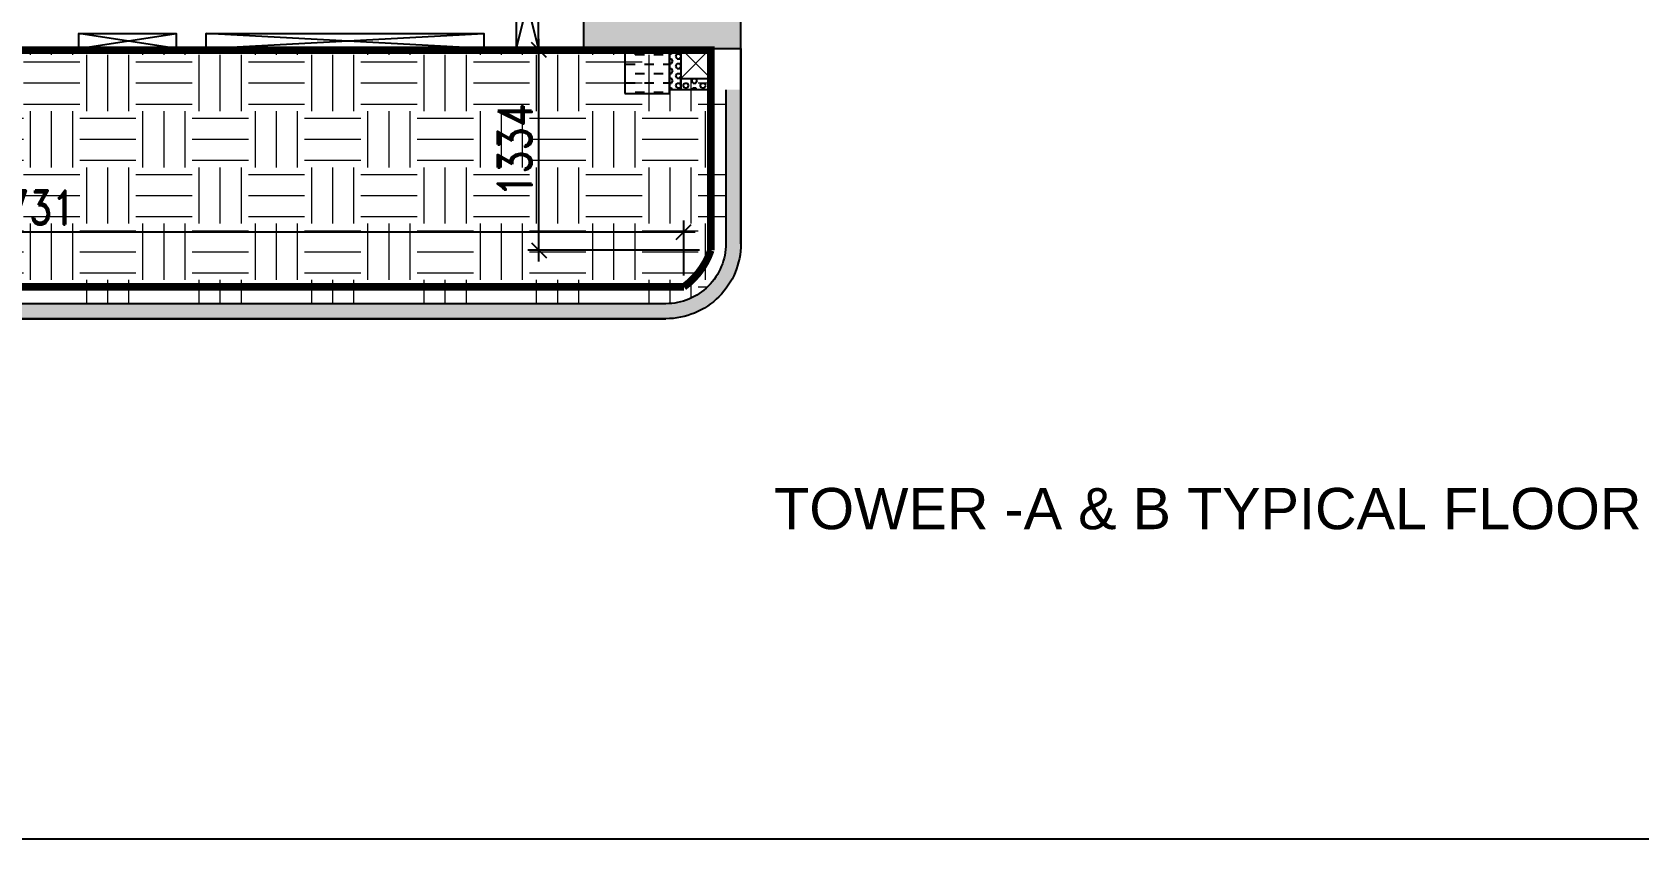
# Model space of a CAD drawing. Header units: millimetres. Extents: x 2061841 to 105821645, y -77612 to 48520811.
# Drawn here: x 2441779 to 2452493, y -2790 to 2584 of the extents above; entities that cross this region are included whole.
import ezdxf

# ---------------------------------------------------------------- set-up
doc = ezdxf.new("R2010")
doc.units = ezdxf.units.MM
doc.header["$LTSCALE"] = 10
doc.header["$MEASUREMENT"] = 0
for name, color, linetype in [('$1$A1_Title Block_A-TITLE', 3, 'Continuous'), ('A-Comments', 30, 'Continuous'), ('A-HATCH', 8, 'Continuous'), ('BORDER', 5, 'Continuous'), ('khuraa', 6, 'Continuous'), ('S-OPENING', 6, 'Continuous'), ('SLEEVE 150 NEW', 51, 'Continuous'), ('UPSTAND RCC', 171, 'Continuous'), ('VIN_BEAM', 4, 'Continuous'), ('VIN_COLUMN', 1, 'Continuous')]:
    doc.layers.add(name, color=color, linetype=linetype)
for name, color, linetype, lineweight in [('VIN SUNK HATCH', 8, 'Continuous', 0), ('VIN_COLUMN HATCH', 33, 'Continuous', 20), ('VIN_CUT OUT', 6, 'Continuous', 9)]:
    doc.layers.add(name, color=color, linetype=linetype, lineweight=lineweight)
doc.styles.add('200', font='romand.shx', dxfattribs={"width": 0.8, "height": 225})
doc.styles.add('WD-100_3mm', font='romans.shx', dxfattribs={"width": 0.8, "height": 300})
doc.dimstyles.new('GR2', dxfattribs={"dimtxt": 225, "dimasz": 100, "dimexe": 75, "dimexo": 75, "dimgap": 50, "dimtad": 1, "dimdec": 0, "dimdsep": 46, "dimtxsty": '200', "dimblk1": 'OBLIQUE', "dimblk2": 'OBLIQUE', "dimsah": 1, "dimcen": 50, "dimdle": 75, "dimclrd": 3, "dimclre": 3, "dimclrt": 2, "dimadec": 0, "dimazin": 0, "dimtfac": 1, "dimtdec": 0, "dimtix": 1, "dimtmove": 0, "dimatfit": 3, "dimldrblk": 'OBLIQUE', "dimfxl": 1, "dimtolj": 1, "dimtzin": 0, "dimarcsym": 0})

# ---------------------------------------------------------------- blocks, each defined once
blk = doc.blocks.new('_Oblique')
at = {"color": 0, "linetype": 'ByBlock', "lineweight": -2}
blk.add_line((-0.5, -0.5), (0.5, 0.5), dxfattribs=at)
blk = doc.blocks.new('*D2624')
at = {"layer": 'A-HATCH', "color": 3, "lineweight": -2, "transparency": 16777216}
for p, q in [((2437395, 963), (2437395, 1329)), ((2446125, 963), (2446125, 1329)), ((2437320, 1254), (2446200, 1254))]:
    blk.add_line(p, q, dxfattribs=at)
at = {"layer": 'Defpoints', "color": 0, "transparency": 16777216}
for p in [(2446125, 1254), (2437395, 888), (2446125, 888)]:
    blk.add_point(p, dxfattribs=at)
at = {"layer": 'A-HATCH', "color": 3, "lineweight": -2, "transparency": 16777216, "xscale": 100, "yscale": 100, "zscale": 100, "rotation": 180}
blk.add_blockref('_Oblique', (2437395, 1254), dxfattribs=at)
at = {"layer": 'A-HATCH', "color": 3, "lineweight": -2, "transparency": 16777216, "xscale": 100, "yscale": 100, "zscale": 100}
blk.add_blockref('_Oblique', (2446125, 1254), dxfattribs=at)
at = {"layer": 'A-HATCH', "color": 2, "transparency": 16777216, "insert": (2441760, 1416), "char_height": 225, "attachment_point": 5, "style": '200'}
blk.add_mtext('\\A1;8731', dxfattribs=at)
blk = doc.blocks.new('OBLIQUE')
blk = doc.blocks.new('*D2625')
at = {"layer": 'A-HATCH', "color": 3, "lineweight": -2, "transparency": 16777216}
for p, q in [((2446230, 2465), (2445084, 2465)), ((2445159, 1056), (2445159, 2540)), ((2446230, 1131), (2445084, 1131))]:
    blk.add_line(p, q, dxfattribs=at)
at = {"layer": 'Defpoints', "color": 0, "transparency": 16777216}
for p in [(2445159, 2465), (2446305, 2465), (2446305, 1131)]:
    blk.add_point(p, dxfattribs=at)
at = {"layer": 'A-HATCH', "color": 3, "lineweight": -2, "transparency": 16777216, "xscale": 100, "yscale": 100, "zscale": 100}
for p, rotation in [((2445159, 2465), 90), ((2445159, 1131), 270)]:
    blk.add_blockref('_Oblique', p, dxfattribs=dict(at, rotation=rotation))
at = {"layer": 'A-HATCH', "color": 2, "transparency": 16777216, "insert": (2444997, 1798), "char_height": 225, "attachment_point": 5, "rotation": 90, "style": '200'}
blk.add_mtext('\\A1;1334', dxfattribs=at)

msp = doc.modelspace()

# ---------------------------------------------------------------- hatches: boundary and pattern name
at = {"layer": 'A-Comments'}
h = msp.add_hatch(color=8, dxfattribs=at)
h.dxf.hatch_style = 1
h.paths.add_polyline_path([(2446505.5, 2200.3), (2446405.5, 2200.3), (2446405.5, 1175.3, -0.4142131), (2446005.5, 775.3), (2437455.5, 775.3, -0.4142136), (2436555.5, 1675.3), (2436555.5, 22925.3), (2436455.5, 22925.3), (2436455.5, 1675.3, 0.4142136), (2437455.5, 675.3), (2446005.5, 675.3, 0.4142131), (2446505.5, 1175.3)])
at = {"layer": 'khuraa'}
h = msp.add_hatch(dxfattribs=at)
h.set_pattern_fill('DASH', color=256, scale=500, angle=180)
h.set_pattern_definition([(180, (-700.38, 4494.86), (-62.5, -62.5), [62.5, -62.5])])
h.paths.add_polyline_path([(2445730.6, 2175.3), (2446030.6, 2175.3), (2446030.6, 2475.3), (2445730.6, 2475.3)])
at = {"layer": 'UPSTAND RCC'}
h = msp.add_hatch(dxfattribs=at)
h.set_pattern_fill('HEX', color=256, scale=150)
h.set_pattern_definition([(0, (2438205.496, 38975.31), (0, 32.475953), [18.75, -37.5]), (120, (2438205.496, 38975.31), (-28.125, -16.237976), [18.75, -37.5]), (60, (2438224.246, 38975.31), (-28.125, 16.237976), [18.75, -37.5])])
h.paths.add_polyline_path([(2446105.5, 2200.3), (2446030.5, 2200.3), (2446030.5, 2475.3), (2446105.5, 2475.3), (2446105.5, 2200.3)])
h = msp.add_hatch(dxfattribs=at)
h.set_pattern_fill('HEX', color=256, scale=150)
h.set_pattern_definition([(0, (2438255.496, 38975.31), (0, 32.475953), [18.75, -37.5]), (120, (2438255.496, 38975.31), (-28.125, -16.237976), [18.75, -37.5]), (60, (2438274.246, 38975.31), (-28.125, 16.237976), [18.75, -37.5])])
h.paths.add_polyline_path([(2446155.5, 2275.3), (2446305.5, 2275.3), (2446305.5, 2200.3), (2446105.5, 2200.3), (2446105.5, 2275.3)])
at = {"layer": 'VIN SUNK HATCH'}
h = msp.add_hatch(dxfattribs=at)
h.set_pattern_fill('EARTH', color=8, scale=1500, angle=360)
h.set_pattern_definition([(0, (-3653.65, 230.24), (375, 375), [375, -375]), (0, (-3653.65, 370.86), (375, 375), [375, -375]), (0, (-3653.65, 511.5), (375, 375), [375, -375]), (90, (-3606.78, 558.36), (-375, 375), [375, -375]), (90, (-3466.15, 558.36), (-375, 375), [375, -375]), (90, (-3325.53, 558.36), (-375, 375), [375, -375])])
edge = h.paths.add_edge_path()
edge.add_line((2446405.5, 1175.3), (2446405.5, 2200.3))
edge.add_line((2446405.5, 2200.3), (2446305.5, 2200.3))
edge.add_line((2446305.5, 2200.3), (2446305.5, 2275.3))
edge.add_line((2446305.5, 2275.3), (2446155.5, 2275.3))
edge.add_line((2446155.5, 2275.3), (2446155.5, 2475.3))
edge.add_line((2446155.5, 2475.3), (2438273, 2476.4))
edge.add_line((2438273, 2476.4), (2438273, 6908.3))
edge.add_line((2438273, 6908.3), (2436655.5, 6908.1))
edge.add_line((2436655.5, 6908.1), (2436655.5, 1505.9))
edge.add_line((2436655.5, 1505.9), (2436823.9, 1187.4))
edge.add_line((2436823.9, 1187.4), (2437072.6, 975.9))
edge.add_line((2437072.6, 975.9), (2437582.7, 775.8))
edge.add_line((2437582.7, 775.8), (2445998.1, 774.7))
edge.add_arc((2446004.4, 1175.8), 401.1, 269.10203, 359.92798)
at = {"layer": 'VIN_COLUMN HATCH'}
h = msp.add_hatch(color=256, dxfattribs=at)
h.dxf.hatch_style = 1
h.paths.add_polyline_path([(2445455.5, 2475.3), (2446505.5, 2475.3), (2446505.5, 3225.3), (2445455.5, 3225.3)])

# ---------------------------------------------------------------- linework, layer by layer
at = {"layer": 'A-Comments', "color": 4}
for p, q in [((2446505.5, 1175.3, -643584.3), (2446505.5, 2475.3, -643584.3)), ((2437455.5, 675.3, -643584.3), (2446005.5, 675.3, -643584.3))]:
    msp.add_line(p, q, dxfattribs=at)
at = {"layer": 'A-HATCH', "color": 1, "const_width": 50}
msp.add_lwpolyline([(2436669.3, 39858.6), (2436669.3, 1555.1, 0.3162385), (2437394.6, 887.7), (2446125.2, 887.7, 0.1538337), (2446304.8, 1130.6), (2446304.8, 2464.9), (2438251, 2464.9), (2438251, 7241.4), (2437571, 7241.4), (2437571, 8760.6), (2438250.7, 8760.6), (2438250.7, 9428.5), (2438906.3, 9428.5), (2438906.3, 15245.9), (2438273.5, 15245.9), (2438273.5, 23721.1), (2438605, 23721.1), (2438605, 27657), (2438256.2, 27657), (2438256.2, 33721.4)], format="xyb", dxfattribs=at)
at = {"layer": 'BORDER'}
msp.add_lwpolyline([(2432870.4, -2789.9), (2522870.4, -2789.9), (2522870.4, 57210.1), (2432870.4, 57210.1)], close=True, dxfattribs=at)
at = {"layer": 'khuraa', "elevation": -643584.3}
msp.add_lwpolyline([(2445730.6, 2175.3), (2446030.6, 2175.3), (2446030.6, 2475.3), (2445730.6, 2475.3)], close=True, dxfattribs=at)
at = {"layer": 'S-OPENING'}
for p, q in [((2442740.5, 2475.3, -643584.3), (2442090.5, 2575.3, -643584.3)), ((2442090.5, 2475.3, -643584.3), (2442740.5, 2575.3, -643584.3)), ((2442940.5, 2475.2, -643584.3), (2444790.5, 2575.2, -643584.3)), ((2444790.5, 2475.2, -643584.3), (2442940.5, 2575.2, -643584.3))]:
    msp.add_line(p, q, dxfattribs=at)
at = {"layer": 'S-OPENING', "elevation": -643584.3}
for points in [[(2442740.5, 2475.3), (2442090.5, 2475.3), (2442090.5, 2575.3), (2442740.5, 2575.3)], [(2444790.5, 2475.2), (2442940.5, 2475.2), (2442940.5, 2575.2), (2444790.5, 2575.2)]]:
    msp.add_lwpolyline(points, close=True, dxfattribs=at)
at = {"layer": 'SLEEVE 150 NEW'}
for p, q in [((2445156.3, 3075.3, -643584.3), (2445006.3, 2475.3, -643584.3)), ((2445156.3, 2475.3, -643584.3), (2445006.3, 3075.3, -643584.3))]:
    msp.add_line(p, q, dxfattribs=at)
at = {"layer": 'SLEEVE 150 NEW', "elevation": -643584.3}
msp.add_lwpolyline([(2445156.3, 3075.3), (2445006.3, 3075.3), (2445006.3, 2475.3), (2445156.3, 2475.3)], close=True, dxfattribs=at)
at = {"layer": 'UPSTAND RCC', "elevation": -643584.3}
for points in [[(2446105.5, 2200.3), (2446030.5, 2200.3), (2446030.5, 2475.3), (2446105.5, 2475.3)], [(2446105.5, 2275.3), (2446305.5, 2275.3), (2446305.5, 2200.3), (2446105.5, 2200.3)]]:
    msp.add_lwpolyline(points, close=True, dxfattribs=at)
at = {"layer": 'VIN_BEAM'}
msp.add_line((2445448.1, 2475.3, -643584.3), (2439323.1, 2475.3, -643584.3), dxfattribs=at)
at = {"layer": 'VIN_BEAM', "elevation": -643584.3}
for points in [[(2446505.5, 2475.3), (2446505.5, 1175.3, -0.4142136), (2446005.5, 675.3), (2437455.5, 675.3, -0.4142136), (2436455.5, 1675.3), (2436455.5, 19425.3)], [(2446405.5, 2200.3), (2446405.5, 1175.3, -0.4142136), (2446005.5, 775.3), (2437455.5, 775.3, -0.4142136), (2436555.5, 1675.3), (2436555.5, 19425.3)], [(2446305.5, 2478.3), (2446305.5, 1178.3, -0.4142136), (2446005.5, 878.3), (2437455.5, 878.3, -0.4142136), (2436655.5, 1678.3), (2436655.5, 19425.3)]]:
    msp.add_lwpolyline(points, format="xyb", dxfattribs=at)
at = {"layer": 'VIN_COLUMN', "ltscale": 125, "elevation": -643584.3}
msp.add_lwpolyline([(2445455.5, 2475.3), (2446505.5, 2475.3), (2446505.5, 3225.3), (2445455.5, 3225.3)], close=True, dxfattribs=at)
at = {"layer": 'VIN_CUT OUT'}
for p, q in [((2446105.5, 2275.3, -643584.3), (2446305.5, 2478.3, -643584.3)), ((2446105.5, 2475.3, -643584.3), (2446305.5, 2275.3, -643584.3))]:
    msp.add_line(p, q, dxfattribs=at)
at = {"layer": 'VIN_CUT OUT', "elevation": -643584.3}
msp.add_lwpolyline([(2446305.5, 2475.3), (2446105.5, 2475.3), (2446105.5, 2275.3), (2446305.5, 2275.3)], close=True, dxfattribs=at)

# ---------------------------------------------------------------- texts
at = {"layer": '$1$A1_Title Block_A-TITLE', "linetype": 'ByBlock', "insert": (2446727.1, -452.1, -643584.3), "char_height": 275, "width": 11524.133, "attachment_point": 1, "style": 'WD-100_3mm'}
msp.add_mtext('{\\W1;\\fArial|b0|i0|c0|p34;TOWER -A & B TYPICAL FLOOR FRAMING PLAN}', dxfattribs=at)

# ---------------------------------------------------------------- dimensions: what is measured, and where the dimension line sits
at = {"layer": 'A-HATCH'}
dim = msp.add_linear_dim(base=(2445159.4, 2464.9), p1=(2446304.8, 1130.6), p2=(2446304.8, 2464.9), angle=90, dimstyle='GR2', override={"dimldrblk": 'OBLIQUE'}, dxfattribs=at)
dim.commit()
dim.dimension.update_dxf_attribs({"geometry": '*D2625', "text_midpoint": (2444996.9, 1797.7)})
dim = msp.add_linear_dim(base=(2446125.2, 1253.6), p1=(2437394.6, 887.7), p2=(2446125.2, 887.7), dimstyle='GR2', override={"dimldrblk": 'OBLIQUE'}, dxfattribs=at)
dim.commit()
dim.dimension.update_dxf_attribs({"geometry": '*D2624', "text_midpoint": (2441759.9, 1416.1)})

doc.saveas('drawing.dxf')
